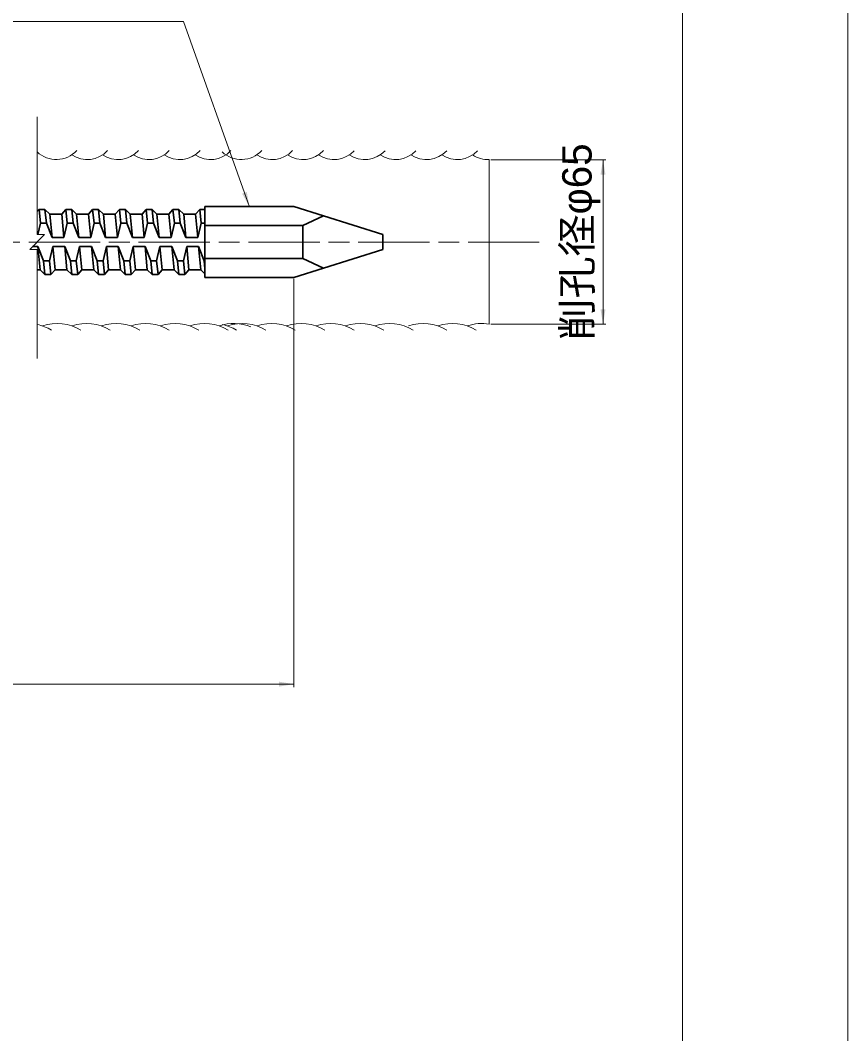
# Model space of a CAD drawing. Units: millimetres at full size, sheet at 1:2; details may follow other scales. Extents: x 1970 to 3652, y 1102 to 2290.
# Drawn here: x 3373 to 3651.8, y 1696.5 to 2038.1 of the extents above; entities that cross this region are included whole.
import ezdxf
from ezdxf.enums import TextEntityAlignment as Align

# ---------------------------------------------------------------- set-up
doc = ezdxf.new("R2010")
doc.units = ezdxf.units.MM
doc.header["$LTSCALE"] = 2
doc.linetypes.add('CHAIN', pattern=[18.5, 12, -1.5, 3.5, -1.5])
for name, color, linetype, lineweight in [('1外形線', 7, 'Continuous', 35), ('2細い実線', 3, 'Continuous', 20), ('4中心線', 1, 'CHAIN', 15), ('6寸法線', 4, 'Continuous', 13), ('7 枠・タイトル', 7, 'Continuous', 13), ('Defpoints_2', 7, 'Continuous', 13)]:
    doc.layers.add(name, color=color, linetype=linetype, lineweight=lineweight)
doc.styles.add('ＭＳ Ｐゴシック', font='')
doc.styles.get('ＭＳ Ｐゴシック').set_extended_font_data('MS PGothic')

# ---------------------------------------------------------------- blocks, each defined once
blk = doc.blocks.new('filled_arrow')
at = {"color": 0, "linetype": 'Continuous', "lineweight": -2}
blk.add_solid([(7.5, 1.25), (0, 0), (7.5, -1.25)], dxfattribs=at)

msp = doc.modelspace()

# ---------------------------------------------------------------- linework, layer by layer
at = {"layer": '1外形線'}
for p, q in [((3435.228, 1975.337), (3435.225, 1951.437)), ((3435.228, 1975.337), (3465.228, 1975.333)), ((3465.228, 1975.333), (3495.227, 1965.879)), ((3379.342, 1974.339), (3378.717, 1973.734)), ((3381.342, 1974.339), (3379.342, 1974.339)), ((3379.817, 1969.716), (3379.342, 1974.339)), ((3381.342, 1974.339), (3382.959, 1972.738)), ((3381.817, 1969.716), (3381.342, 1974.339)), ((3386.973, 1972.738), (3382.959, 1972.738)), ((3383.723, 1964.866), (3382.959, 1972.738)), ((3387.737, 1964.866), (3386.972, 1972.737)), ((3388.366, 1974.339), (3386.973, 1972.738)), ((3390.366, 1974.339), (3388.366, 1974.339)), ((3388.841, 1969.716), (3388.366, 1974.339)), ((3390.366, 1974.339), (3391.983, 1972.738)), ((3390.841, 1969.715), (3390.366, 1974.339)), ((3392.747, 1964.866), (3391.983, 1972.738)), ((3395.996, 1972.738), (3391.983, 1972.738)), ((3397.39, 1974.338), (3395.996, 1972.737)), ((3396.761, 1964.865), (3395.996, 1972.737)), ((3399.39, 1974.338), (3397.39, 1974.338)), ((3397.865, 1969.715), (3397.39, 1974.338)), ((3399.865, 1969.715), (3399.39, 1974.338)), ((3399.39, 1974.338), (3401.007, 1972.737)), ((3405.02, 1972.737), (3401.007, 1972.737)), ((3401.771, 1964.865), (3401.007, 1972.737)), ((3406.414, 1974.338), (3405.02, 1972.737)), ((3405.785, 1964.865), (3405.02, 1972.736)), ((3408.414, 1974.338), (3406.414, 1974.338)), ((3406.889, 1969.715), (3406.414, 1974.338)), ((3408.414, 1974.338), (3410.031, 1972.737)), ((3408.889, 1969.714), (3408.414, 1974.338)), ((3410.795, 1964.865), (3410.031, 1972.737)), ((3414.044, 1972.737), (3410.031, 1972.737)), ((3415.438, 1974.337), (3414.044, 1972.736)), ((3414.808, 1964.864), (3414.044, 1972.736)), ((3417.438, 1974.337), (3415.438, 1974.337)), ((3415.913, 1969.714), (3415.438, 1974.337)), ((3417.438, 1974.337), (3419.054, 1972.737)), ((3417.913, 1969.714), (3417.438, 1974.337)), ((3419.819, 1964.864), (3419.054, 1972.737)), ((3423.068, 1972.736), (3419.054, 1972.737)), ((3424.461, 1974.337), (3423.068, 1972.736)), ((3423.832, 1964.864), (3423.068, 1972.735)), ((3426.462, 1974.337), (3424.461, 1974.337)), ((3424.937, 1969.714), (3424.461, 1974.337)), ((3426.462, 1974.337), (3428.078, 1972.736)), ((3426.937, 1969.713), (3426.462, 1974.337)), ((3432.092, 1972.736), (3428.078, 1972.736)), ((3428.842, 1964.864), (3428.078, 1972.736)), ((3433.485, 1974.337), (3432.092, 1972.736)), ((3432.856, 1964.863), (3432.092, 1972.735)), ((3435.226, 1974.336), (3433.485, 1974.337)), ((3433.96, 1969.713), (3433.485, 1974.337)), ((3468.228, 1968.9), (3475.228, 1972.182)), ((3379.817, 1969.716), (3378.951, 1965.909)), ((3379.817, 1969.716), (3381.817, 1969.716)), ((3381.817, 1969.716), (3383.723, 1964.866)), ((3388.841, 1969.716), (3387.737, 1964.866)), ((3388.841, 1969.716), (3390.841, 1969.715)), ((3390.841, 1969.715), (3392.747, 1964.866)), ((3397.865, 1969.715), (3396.761, 1964.865)), ((3397.865, 1969.715), (3399.865, 1969.715)), ((3399.865, 1969.715), (3401.771, 1964.865)), ((3406.889, 1969.715), (3405.785, 1964.865)), ((3406.889, 1969.715), (3408.889, 1969.714)), ((3408.889, 1969.714), (3410.795, 1964.865)), ((3415.913, 1969.714), (3414.808, 1964.864)), ((3415.913, 1969.714), (3417.913, 1969.714)), ((3417.913, 1969.714), (3419.819, 1964.864)), ((3424.937, 1969.714), (3423.832, 1964.864)), ((3424.937, 1969.714), (3426.937, 1969.713)), ((3426.937, 1969.713), (3428.842, 1964.864)), ((3433.96, 1969.713), (3432.856, 1964.863)), ((3433.96, 1969.713), (3435.227, 1969.713)), ((3435.228, 1968.904), (3468.228, 1968.9)), ((3468.228, 1968.9), (3468.226, 1957.865)), ((3387.737, 1964.866), (3383.723, 1964.866)), ((3396.761, 1964.865), (3392.747, 1964.866)), ((3405.785, 1964.865), (3401.771, 1964.865)), ((3414.808, 1964.864), (3410.795, 1964.865)), ((3423.832, 1964.864), (3419.819, 1964.864)), ((3432.856, 1964.863), (3428.842, 1964.864)), ((3495.227, 1965.879), (3495.227, 1960.879)), ((3378.961, 1961.866), (3377.187, 1961.866)), ((3379.725, 1954.039), (3378.961, 1961.866)), ((3380.867, 1957.016), (3378.961, 1961.865)), ((3382.867, 1957.016), (3383.971, 1961.865)), ((3387.985, 1961.865), (3383.971, 1961.866)), ((3384.735, 1954.039), (3383.971, 1961.865)), ((3388.749, 1954.038), (3387.985, 1961.865)), ((3389.89, 1957.015), (3387.985, 1961.865)), ((3391.89, 1957.016), (3392.995, 1961.865)), ((3397.008, 1961.865), (3392.995, 1961.866)), ((3393.759, 1954.038), (3392.995, 1961.865)), ((3397.773, 1954.038), (3397.008, 1961.865)), ((3398.914, 1957.015), (3397.008, 1961.865)), ((3400.914, 1957.015), (3402.019, 1961.864)), ((3406.032, 1961.864), (3402.019, 1961.865)), ((3402.783, 1954.038), (3402.019, 1961.864)), ((3406.797, 1954.037), (3406.032, 1961.864)), ((3407.938, 1957.014), (3406.032, 1961.864)), ((3409.938, 1957.015), (3411.042, 1961.864)), ((3411.807, 1954.037), (3411.042, 1961.864)), ((3415.056, 1961.864), (3411.043, 1961.865)), ((3415.82, 1954.037), (3415.056, 1961.864)), ((3416.962, 1957.014), (3415.056, 1961.864)), ((3418.962, 1957.014), (3420.066, 1961.864)), ((3424.08, 1961.863), (3420.066, 1961.865)), ((3420.831, 1954.037), (3420.066, 1961.864)), ((3424.844, 1954.036), (3424.08, 1961.863)), ((3425.986, 1957.013), (3424.08, 1961.863)), ((3427.986, 1957.014), (3429.09, 1961.863)), ((3433.104, 1961.863), (3429.09, 1961.864)), ((3429.854, 1954.036), (3429.09, 1961.863)), ((3433.868, 1954.036), (3433.104, 1961.863)), ((3435.01, 1957.013), (3433.104, 1961.863)), ((3435.226, 1957.869), (3468.226, 1957.865)), ((3495.227, 1960.879), (3465.225, 1951.433)), ((3468.226, 1957.865), (3475.226, 1954.582)), ((3381.342, 1952.439), (3380.867, 1957.016)), ((3380.867, 1957.016), (3382.867, 1957.016)), ((3383.342, 1952.439), (3382.867, 1957.016)), ((3389.89, 1957.015), (3391.89, 1957.016)), ((3390.366, 1952.439), (3389.89, 1957.015)), ((3392.366, 1952.438), (3391.89, 1957.016)), ((3399.389, 1952.438), (3398.914, 1957.015)), ((3398.914, 1957.015), (3400.914, 1957.015)), ((3401.389, 1952.438), (3400.914, 1957.015)), ((3407.938, 1957.014), (3409.938, 1957.015)), ((3408.413, 1952.438), (3407.938, 1957.014)), ((3410.413, 1952.438), (3409.938, 1957.015)), ((3417.437, 1952.438), (3416.962, 1957.014)), ((3416.962, 1957.014), (3418.962, 1957.014)), ((3419.437, 1952.437), (3418.962, 1957.014)), ((3425.986, 1957.013), (3427.986, 1957.014)), ((3426.461, 1952.437), (3425.986, 1957.013)), ((3428.461, 1952.437), (3427.986, 1957.014)), ((3435.227, 1954.379), (3435.01, 1957.013)), ((3435.01, 1957.013), (3435.227, 1957.013)), ((3379.725, 1954.039), (3378.717, 1954.039)), ((3381.342, 1952.439), (3379.725, 1954.039)), ((3383.342, 1952.439), (3381.342, 1952.439)), ((3383.342, 1952.439), (3384.735, 1954.039)), ((3388.749, 1954.038), (3384.735, 1954.039)), ((3390.366, 1952.439), (3388.749, 1954.038)), ((3392.366, 1952.438), (3390.366, 1952.439)), ((3392.366, 1952.438), (3393.759, 1954.038)), ((3397.773, 1954.038), (3393.759, 1954.038)), ((3399.389, 1952.438), (3397.773, 1954.038)), ((3401.389, 1952.438), (3399.389, 1952.438)), ((3401.389, 1952.438), (3402.783, 1954.038)), ((3406.797, 1954.037), (3402.783, 1954.038)), ((3408.413, 1952.438), (3406.797, 1954.037)), ((3410.413, 1952.438), (3408.413, 1952.438)), ((3410.413, 1952.438), (3411.807, 1954.037)), ((3415.82, 1954.037), (3411.807, 1954.037)), ((3417.437, 1952.438), (3415.82, 1954.037)), ((3419.437, 1952.437), (3417.437, 1952.438)), ((3419.437, 1952.437), (3420.831, 1954.037)), ((3424.844, 1954.036), (3420.831, 1954.037)), ((3426.461, 1952.437), (3424.844, 1954.036)), ((3428.461, 1952.437), (3426.461, 1952.437)), ((3428.461, 1952.437), (3429.854, 1954.036)), ((3433.868, 1954.036), (3429.854, 1954.036)), ((3435.227, 1952.652), (3433.868, 1954.036)), ((3435.225, 1951.437), (3465.225, 1951.433))]:
    msp.add_line(p, q, dxfattribs=at)
at = {"layer": '2細い実線'}
for p, q in [((3378.718, 2005.549), (3378.717, 1965.909)), ((3531.061, 1935.741), (3531.062, 1991.194)), ((3376.217, 1960.893), (3381.217, 1965.909)), ((3378.717, 1965.909), (3381.217, 1965.909)), ((3378.717, 1960.893), (3376.217, 1960.893)), ((3378.716, 1924.102), (3378.717, 1960.893))]:
    msp.add_line(p, q, dxfattribs=at)
for centre, radius, start, end in [((3385.149, 2000.552), 9.363, 226.61764, 317.16492), ((3395.539, 2000.551), 9.363, 236.29834, 317.16492), ((3405.929, 2000.551), 9.363, 236.29834, 317.16492), ((3416.319, 2000.551), 9.363, 236.29834, 317.16492), ((3426.709, 2000.55), 9.363, 236.29834, 317.16492), ((3437.099, 2000.55), 9.363, 236.29834, 317.16492), ((3447.489, 2000.55), 9.363, 226.61764, 317.16492), ((3457.879, 2000.549), 9.363, 236.29834, 317.16492), ((3468.269, 2000.549), 9.363, 236.29834, 317.16492), ((3478.659, 2000.548), 9.363, 236.29834, 317.16492), ((3489.049, 2000.548), 9.363, 236.29834, 317.16492), ((3499.439, 2000.548), 9.363, 236.29834, 317.16492), ((3509.829, 2000.547), 9.363, 236.29834, 317.16492), ((3520.22, 2000.547), 9.363, 236.29834, 317.16492), ((3530.61, 2000.547), 9.363, 236.29834, 272.76981), ((3375.568, 1920.994), 14.948, 58.00503, 77.84057), ((3385.498, 1920.994), 14.948, 58.00503, 109.39783), ((3395.428, 1920.993), 14.948, 58.00503, 109.39783), ((3405.358, 1920.992), 14.948, 58.00503, 109.39783), ((3415.288, 1920.992), 14.948, 58.00503, 109.39783), ((3425.218, 1920.991), 14.948, 58.00503, 109.39783), ((3435.148, 1920.991), 14.948, 58.00503, 109.39783), ((3445.078, 1920.99), 14.948, 67.81484, 109.39783), ((3437.909, 1920.992), 14.948, 58.00503, 77.84057), ((3447.839, 1920.992), 14.948, 58.00503, 109.39783), ((3457.769, 1920.991), 14.948, 58.00503, 109.39783), ((3467.698, 1920.99), 14.948, 58.00503, 109.39783), ((3477.628, 1920.99), 14.948, 58.00503, 109.39783), ((3487.558, 1920.989), 14.948, 58.00503, 109.39783), ((3497.488, 1920.989), 14.948, 58.00503, 109.39783), ((3508.799, 1920.989), 14.948, 58.00503, 109.39783), ((3518.729, 1920.988), 14.948, 58.00503, 109.39783), ((3528.658, 1920.988), 14.948, 80.74871, 109.39783)]:
    msp.add_arc(centre, radius, start, end, dxfattribs=at)
at = {"layer": '4中心線'}
msp.add_line((3547.897, 1963.387), (2099.798, 1963.387), dxfattribs=at)
at = {"layer": '6寸法線'}
for p, q in [((3531.563, 1991.126), (3570.369, 1991.126)), ((3569.369, 1991.126), (3569.369, 1935.673)), ((3465.225, 1950.933), (3465.225, 1813.344)), ((3531.56, 1935.673), (3570.369, 1935.673)), ((2201.626, 1814.344), (3465.225, 1814.344))]:
    msp.add_line(p, q, dxfattribs=at)
msp.add_lwpolyline([(3450.226, 1975.272), (3448.554, 1979.984), (3428.041, 2037.763), (3304.185, 2037.763)], dxfattribs=at)
at = {"layer": '7 枠・タイトル'}
msp.add_line((3596.176, 2253.272), (3596.176, 1139.718), dxfattribs=at)
at = {"layer": 'Defpoints_2'}
msp.add_lwpolyline([(1969.828, 1102.495), (3651.828, 1102.495), (3651.828, 2290.495), (1969.828, 2290.495)], close=True, dxfattribs=at)

# ---------------------------------------------------------------- block references
at = {"layer": '6寸法線', "xscale": 0.667, "yscale": 0.667}
for p, rotation in [((3569.369, 1991.126), 270), ((3450.226, 1975.272), 109.5), ((3569.369, 1935.673), 90), ((3465.225, 1814.344), 180)]:
    msp.add_blockref('filled_arrow', p, dxfattribs=dict(at, rotation=rotation))

# ---------------------------------------------------------------- texts
at = {"layer": '6寸法線', "style": 'ＭＳ Ｐゴシック', "width": 1.05}
msp.add_text('削孔径φ65', height=9.897, rotation=90, dxfattribs=at).set_placement((3560.579, 1963.4), align=Align.MIDDLE_CENTER)

doc.saveas('drawing.dxf')
